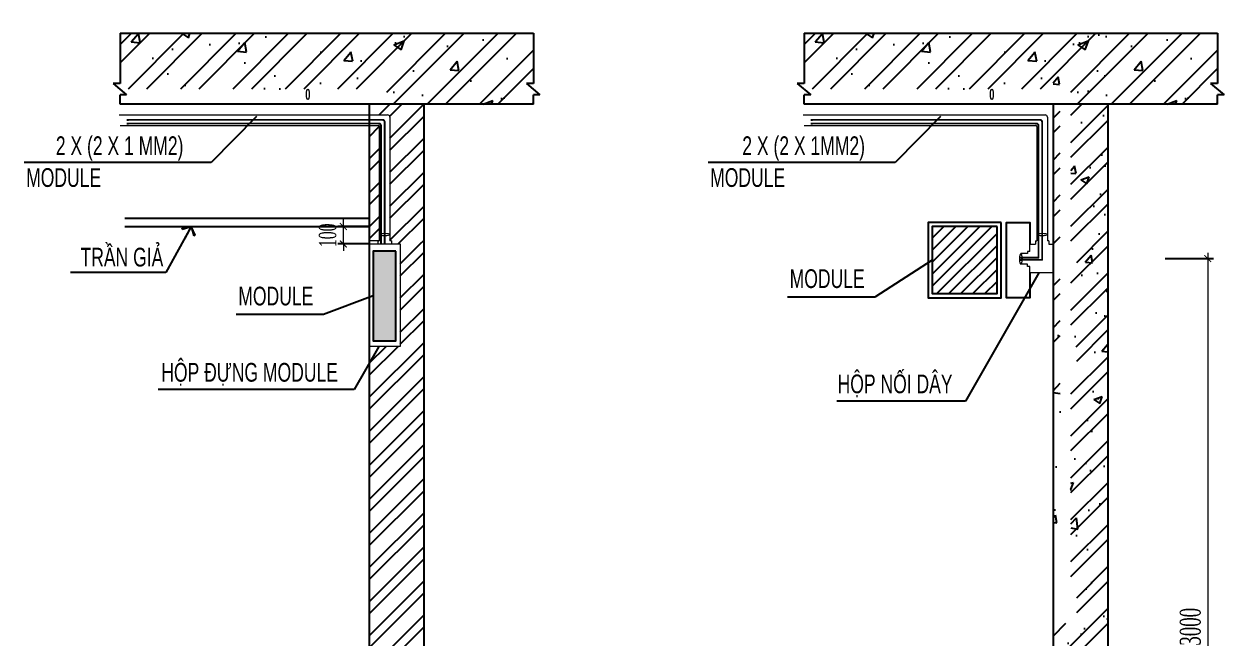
# Model space of a CAD drawing. Extents: x 98805 to 162655, y 54166 to 102415.
# Drawn here: x 128701 to 151130, y 66045 to 77534 of the extents above; entities that cross this region are included whole.
import ezdxf
from ezdxf.enums import TextEntityAlignment as Align

# ---------------------------------------------------------------- set-up
doc = ezdxf.new("R2010")
doc.units = 0
doc.header["$LTSCALE"] = 100
doc.header["$MEASUREMENT"] = 0
doc.layers.get('Defpoints').update_dxf_attribs({"color": 8})
for name, color, linetype in [('4', 4, 'Continuous'), ('8', 8, 'Continuous'), ('F-BELL', 8, 'Continuous'), ('FIRE-C', 200, 'Continuous'), ('FIRE-TBI', 150, 'Continuous'), ('HACHT', 8, 'Continuous'), ('NHIET', 7, 'Continuous')]:
    doc.layers.add(name, color=color, linetype=linetype)
for name, color, linetype, lineweight in [('DIM', 7, 'Continuous', 13), ('Ra DP', 142, 'Continuous', 18), ('TexPCCC', 142, 'Continuous', 18), ('text PCCC', 142, 'Continuous', 18)]:
    doc.layers.add(name, color=color, linetype=linetype, lineweight=lineweight)
doc.styles.add('ARIALH', font='Vharial.ttf')
doc.styles.add('Note', font='vntimeh.shx')
doc.styles.add('VNTIMEH', font='vnshxh.shx', dxfattribs={"width": 0.75})
doc.styles.add('VNTIMEH-SHX', font='vntimeh.shx', dxfattribs={"width": 0.6})
doc.dimstyles.new('1-130A1', dxfattribs={"dimscale": 130, "dimtxt": 2.7, "dimasz": 1.5, "dimexe": 1.5, "dimexo": 0, "dimgap": 1, "dimtad": 1, "dimdec": 0, "dimdsep": 46, "dimtxsty": 'VNTIMEH-SHX', "dimblk1": 'ARCHTICK', "dimblk2": 'ARCHTICK', "dimsah": 1, "dimcen": 0, "dimdle": 1.5, "dimclrd": 9, "dimclre": 9, "dimclrt": 2, "dimadec": 0, "dimazin": 0, "dimtfac": 1, "dimtdec": 0, "dimtix": 1, "dimtmove": 2, "dimatfit": 3, "dimldrblk": 'DOTSMALL', "dimfxl": 0, "dimtolj": 1, "dimlwd": -1, "dimarcsym": 0})
doc.dimstyles.new('4', dxfattribs={"dimtxt": 2, "dimasz": 0.3, "dimexe": 0.3, "dimexo": 0, "dimgap": 0.5, "dimtad": 1, "dimdec": 0, "dimtxsty": 'ARIALH', "dimblk": 'ARCHTICK', "dimcen": 0.3, "dimdle": 0.3, "dimclrt": 7, "dimaunit": 1, "dimadec": 0, "dimazin": 0, "dimtfac": 1, "dimtdec": 0, "dimtix": 1, "dimtofl": 0, "dimtmove": 2, "dimatfit": 3, "dimldrblk": 'ARCHTICK', "dimfxl": 0, "dimarcsym": 0})
doc.dimstyles.new('UAC-Leader', dxfattribs={"dimscale": 0, "dimtxt": 2.2, "dimasz": 2.5, "dimexe": 1.25, "dimexo": 0.625, "dimtad": 1, "dimdec": 0, "dimtxsty": 'Note', "dimblk": 'ZZ_Open90', "dimcen": 2.5, "dimclrd": 1, "dimclrt": 256, "dimadec": 0, "dimazin": 0, "dimtfac": 1, "dimtdec": 0, "dimtofl": 0, "dimtmove": 2, "dimatfit": 3, "dimldrblk": 'ZZ_Open90', "dimfxl": 0, "dimarcsym": 0})
pattern_1 = [(180, (162218.0219, 91173.2757), (-5e-16, -1.758461555), []), (180, (162218.0219, 91172.3965), (-5e-16, -1.758461555), [0.87923078, -0.43961539])]
pattern_2 = [(180, (162218.0219, 91103.753), (-5e-16, -1.758461555), []), (180, (162218.0219, 91102.8738), (-5e-16, -1.758461555), [0.87923078, -0.43961539])]
pattern_3 = [(45, (-9641.18, 0), (-318.198, 318.198), []), (45, (-9641.18, 225), (-318.198, 318.198), [])]
pattern_4 = [(180, (178909.6977, 88598.455), (-5e-16, -1.758461555), []), (180, (178909.6977, 88597.5758), (-5e-16, -1.758461555), [0.87923078, -0.43961539])]
pattern_5 = [(180, (178909.6977, 88556.7672), (-5e-16, -1.758461555), []), (180, (178909.6977, 88555.888), (-5e-16, -1.758461555), [0.87923078, -0.43961539])]
pattern_6 = [(180, (175002.8303, 91173.2757), (-5e-16, -1.758461555), []), (180, (175002.8303, 91172.3965), (-5e-16, -1.758461555), [0.87923078, -0.43961539])]
pattern_7 = [(180, (175002.8303, 91103.753), (-5e-16, -1.758461555), []), (180, (175002.8303, 91102.8738), (-5e-16, -1.758461555), [0.87923078, -0.43961539])]

# ---------------------------------------------------------------- blocks, each defined once
blk = doc.blocks.new('_ARCHTICK')
at = {"color": 0, "linetype": 'ByBlock', "const_width": 0.15}
blk.add_lwpolyline([(-0.5, -0.5), (0.5, 0.5)], dxfattribs=at)
blk = doc.blocks.new('ZZ_Open90')
at = {"color": 0, "linetype": 'ByBlock', "lineweight": -2}
for p, q in [((0, 0), (-1, 0)), ((-0.429, 0.571), (-0.5, 0.5)), ((-0.5, 0.5), (0, 0)), ((0, 0), (-0.5, -0.5)), ((-0.429, 0.571), (0, 0)), ((-0.429, -0.571), (0, 0)), ((-0.429, -0.571), (-0.5, -0.5))]:
    blk.add_line(p, q, dxfattribs=at)
blk = doc.blocks.new('*D23')
at = {"layer": 'Defpoints', "color": 0}
for p in [(134670, 73750), (135153, 73750), (135153, 73425)]:
    blk.add_point(p, dxfattribs=at)
at = {"layer": 'DIM', "color": 9}
for p, q in [((134670, 73750), (134670, 73880)), ((134670, 73425), (134670, 73750)), ((134670, 73425), (134670, 73295))]:
    blk.add_line(p, q, dxfattribs=at)
at = {"layer": 'DIM', "color": 9, "lineweight": -2}
for p, q in [((135153, 73750), (134566, 73750)), ((135153, 73425), (134566, 73425))]:
    blk.add_line(p, q, dxfattribs=at)
at = {"layer": 'DIM', "color": 9, "xscale": 130, "yscale": 130, "zscale": 130}
for p, rotation in [((134670, 73750), 270), ((134670, 73425), 90)]:
    blk.add_blockref('_ARCHTICK', p, dxfattribs=dict(at, rotation=rotation))
at = {"layer": 'DIM', "color": 142, "insert": (134377, 73587), "char_height": 325, "attachment_point": 5, "rotation": 90, "style": 'VNTIMEH-SHX'}
blk.add_mtext('\\A1;100', dxfattribs=at)
blk = doc.blocks.new('_DotSmall')
at = {"color": 0, "linetype": 'ByBlock', "const_width": 0.5}
blk.add_lwpolyline([(-0.0625, 0, 1), (0.0625, 0, 1)], format="xyb", close=True, dxfattribs=at)
blk = doc.blocks.new('*D24')
at = {"layer": 'Defpoints', "color": 0}
for p in [(150033, 73153), (150033, 59392), (150827, 59392)]:
    blk.add_point(p, dxfattribs=at)
at = {"layer": 'DIM', "color": 9, "lineweight": -2}
for p, q in [((150033, 73153), (150931, 73153)), ((150033, 59392), (150931, 59392))]:
    blk.add_line(p, q, dxfattribs=at)
at = {"layer": 'DIM', "color": 9}
blk.add_line((150827, 73257), (150827, 59288), dxfattribs=at)
at = {"layer": 'DIM', "color": 9, "xscale": 130, "yscale": 130, "zscale": 130}
for p, rotation in [((150827, 73153), 90), ((150827, 59392), 270)]:
    blk.add_blockref('_ARCHTICK', p, dxfattribs=dict(at, rotation=rotation))
at = {"layer": 'DIM', "color": 142, "insert": (150502, 66273), "char_height": 325, "attachment_point": 5, "rotation": 90, "style": 'VNTIMEH-SHX'}
blk.add_mtext('\\A1;{\\H1.2x;3000}', dxfattribs=at)

msp = doc.modelspace()

# ---------------------------------------------------------------- hatches: boundary and pattern name
at = {"layer": '8'}
h = msp.add_hatch(dxfattribs=at)
h.set_pattern_fill('SOLID', color=5, scale=50, style=0)
h.set_pattern_definition([(45, (-367729.1, -451773.03), (-112.2532, 112.2532), [])])
h.paths.add_polyline_path([(146888.9, 73749.4), (145676.9, 73749.4), (145676.9, 72497), (146888.9, 72497)])
at = {"layer": 'DIM'}
h = msp.add_hatch(dxfattribs=at)
h.set_pattern_fill('ANSI31', color=256, style=0)
h.set_pattern_definition([(45, (-9641.17693, 0), (-0.08838834765, 0.08838834765), [])])
h.paths.add_polyline_path([(135650.8, 73291.2), (135229.8, 73291.2), (135229.8, 71615.6), (135650.8, 71615.6)])
at = {"layer": 'F-BELL'}
h = msp.add_hatch(color=5, dxfattribs=at)
edge = h.paths.add_edge_path()
edge.add_ellipse((147334.7, 73161.8), major_axis=(0, -99.6), ratio=0.2814723, start_angle=90, end_angle=95.27457)
edge.add_line((147362.6, 73171), (147342.9, 73171))
edge.add_ellipse((147342.9, 73166.4), major_axis=(0, 4.58), ratio=0.7037561, start_angle=180, end_angle=360, ccw=False)
edge.add_line((147342.9, 73161.8), (147362.7, 73161.8))
h = msp.add_hatch(color=5, dxfattribs=at)
edge = h.paths.add_edge_path()
edge.add_ellipse((147334.7, 73120.1), major_axis=(0, -99.6), ratio=0.2814723, start_angle=90, end_angle=95.27457)
edge.add_line((147362.6, 73129.3), (147342.9, 73129.3))
edge.add_ellipse((147342.9, 73124.7), major_axis=(0, 4.58), ratio=0.7037561, start_angle=180, end_angle=360, ccw=False)
edge.add_line((147342.9, 73120.1), (147362.7, 73120.1))
at = {"layer": 'HACHT'}
h = msp.add_hatch(dxfattribs=at)
h.set_pattern_fill('AR-CONC', color=256, scale=8.720723, style=0)
h.set_pattern_definition([(50, (472392.9, 54587.1), (1588.782, -139.0004), [166.13, -1827.4276]), (355, (472392.9, 54587.1), (-307.343, 1666.152), [132.904, -1461.942]), (100.451, (472525.3, 54575.6), (1281.445, 1527.144), [141.1885, -1553.074]), (46.1842, (472393, 55030.2), (2364.005, -366.64), [249.195, -2741.141]), (96.6356, (472590, 54999.6), (2070.337, 2157.73), [211.783, -2329.61]), (351.184, (472393, 55030.2), (2070.34, 2157.726), [199.356, -2192.913]), (21, (472614.4, 54919.4), (1322.1914, -891.8293), [166.13, -1827.4276]), (326, (472614.4, 54919.4), (538.958, 1606.252), [132.904, -1461.942]), (71.4514, (472724.6, 54845.1), (1861.146, 714.4266), [141.1885, -1553.074]), (37.5, (472392.9, 54587.15), (26.9349, 737.3811), [0, -1444.2216, 0, -1484.0927, 0, -1467.4797]), (7.5, (472392.9, 54587.15), (582.7158, 873.647), [0, -846.1544, 0, -1410.9956, 0, -559.3036]), (327.5, (471898.95, 54587.15), (1182.4481, -49.9588), [0, -553.766, 0, -1727.7497, 0, -2292.591]), (317.5, (471677.4, 54587.1), (1291.7936, 221.7374), [0, -719.8957, 0, -1147.403, 0, -1628.072])])
h.paths.add_polyline_path([(148956.5, 77534.2), (148268.5, 77534.2), (148268.5, 73480.4), (148295.6, 73480.4), (148295.6, 73421.4), (148376.6, 73421.4), (148376.6, 72885.3), (148295.6, 72885.3), (148295.6, 72826.2), (148268.5, 72826.2), (148268.5, 71563.6), (148295.6, 71563.6), (148295.6, 71504.6), (148376.6, 71504.6), (148376.6, 70968.4), (148295.6, 70968.4), (148295.6, 70909.4), (148268.5, 70909.4), (148268.5, 66933.2), (148295.6, 66933.2), (148295.6, 66874.1), (148376.6, 66874.1), (148376.6, 66338), (148043.6, 66338), (147937.8, 66338), (147937.8, 59392.3), (148956.5, 59392.3)])
h.paths.add_polyline_path([(148070.6, 77534.2), (147937.8, 77534.2), (147937.8, 76849.4), (147937.8, 73421.4), (148043.6, 73421.4), (148043.6, 73480.4), (148070.6, 73480.4)], flags=17)
h.paths.add_polyline_path([(148070.6, 70909.4), (148043.6, 70909.4), (148043.6, 70968.4), (147937.8, 70968.4), (147937.8, 66874.1), (148043.6, 66874.1), (148043.6, 66933.2), (148070.6, 66933.2)], flags=16)
h.paths.add_polyline_path([(148070.6, 72826.2), (148043.6, 72826.2), (148043.6, 72885.3), (147937.8, 72885.3), (147937.8, 71504.6), (148043.6, 71504.6), (148043.6, 71563.6), (148070.6, 71563.6)], flags=16)
h = msp.add_hatch(dxfattribs=at)
h.set_pattern_fill('STEEL', color=256, scale=218.018087, style=0)
h.set_pattern_definition([(45, (459608.1, 52520.9), (-489.4646, 489.4646), []), (45, (459608.1, 52867), (-489.4646, 489.4646), [])])
h.paths.add_polyline_path([(138225.3, 77360.7), (130499.7, 77360.7), (130499.7, 76421.1), (130369, 76421.1), (130481.6, 76326.2), (135440.1, 76326.2, -0.4142136), (135483.7, 76282.6), (135483.7, 76035.4), (136171.7, 76035.4), (138225.7, 76035.4), (138225.7, 76209.6), (138345.5, 76209.6), (138094.6, 76421.1), (138225.3, 76421.1)])
h = msp.add_hatch(dxfattribs=at)
h.set_pattern_fill('AR-CONC', color=256, scale=10.900904, style=0)
h.set_pattern_definition([(50, (459608.1, 52520.9), (1985.978, -173.7504), [207.662, -2284.285]), (355, (459608, 52520.9), (-384.179, 2082.69), [166.13, -1827.428]), (100.451, (459773.6, 52506.4), (1601.806, 1908.93), [176.486, -1941.342]), (46.1842, (459608, 53074.6), (2955.007, -458.3), [311.493, -3426.427]), (96.6356, (459854.4, 53036.5), (2587.92, 2697.162), [264.728, -2912.013]), (351.184, (459608, 53074.6), (2587.925, 2697.158), [249.195, -2741.141]), (21, (459885, 52936.2), (1652.739, -1114.787), [207.662, -2284.285]), (326, (459885, 52936.2), (673.698, 2007.815), [166.13, -1827.428]), (71.4514, (460022.7, 52843.3), (2326.433, 893.033), [176.486, -1941.342]), (37.5, (459608.1, 52520.9), (33.6686, 921.7264), [0, -1805.277, 0, -1855.116, 0, -1834.3497]), (7.5, (459608.1, 52520.9), (728.3947, 1092.059), [0, -1057.693, 0, -1763.7445, 0, -699.1295]), (327.5, (458990.65, 52520.9), (1478.0601, -62.4485), [0, -692.2074, 0, -2159.687, 0, -2865.7387]), (317.5, (458713.8, 52520.9), (1614.742, 277.172), [0, -899.8697, 0, -1434.254, 0, -2035.09])])
h.paths.add_polyline_path([(138225.3, 77360.7), (130499.7, 77360.7), (130499.7, 76421.1), (130369, 76421.1), (130481.6, 76326.2), (135440.1, 76326.2, -0.4142136), (135483.7, 76282.6), (135483.7, 76035.4), (136171.7, 76035.4), (138225.7, 76035.4), (138225.7, 76209.6), (138345.5, 76209.6), (138094.6, 76421.1), (138225.3, 76421.1)])
h = msp.add_hatch(dxfattribs=at)
h.set_pattern_fill('STEEL', color=256, scale=218.018087, style=0)
h.set_pattern_definition([(45, (472392.9, 52520.9), (-489.4646, 489.4646), []), (45, (472392.9, 52867), (-489.4646, 489.4646), [])])
h.paths.add_polyline_path([(151010.1, 77360.7), (143284.5, 77360.7), (143284.5, 76421.1), (143153.8, 76421.1), (143266.4, 76326.2), (148224.9, 76326.2, -0.4142136), (148268.5, 76282.6), (148268.5, 76035.4), (148956.5, 76035.4), (151010.5, 76035.4), (151010.5, 76209.6), (151130.3, 76209.6), (150879.4, 76421.1), (151010.1, 76421.1)])
h = msp.add_hatch(dxfattribs=at)
h.set_pattern_fill('AR-CONC', color=256, scale=10.900904, style=0)
h.set_pattern_definition([(50, (472392.9, 52520.9), (1985.978, -173.7504), [207.662, -2284.285]), (355, (472393, 52520.9), (-384.179, 2082.69), [166.13, -1827.428]), (100.451, (472558.4, 52506.4), (1601.806, 1908.93), [176.486, -1941.342]), (46.1842, (472393, 53074.6), (2955.007, -458.3), [311.493, -3426.427]), (96.6356, (472639.2, 53036.5), (2587.92, 2697.162), [264.728, -2912.013]), (351.184, (472393, 53074.6), (2587.925, 2697.158), [249.195, -2741.141]), (21, (472669.8, 52936.2), (1652.739, -1114.787), [207.662, -2284.285]), (326, (472669.8, 52936.2), (673.698, 2007.815), [166.13, -1827.428]), (71.4514, (472807.5, 52843.3), (2326.433, 893.033), [176.486, -1941.342]), (37.5, (472392.9, 52520.9), (33.6686, 921.7264), [0, -1805.277, 0, -1855.116, 0, -1834.3497]), (7.5, (472392.9, 52520.9), (728.3947, 1092.059), [0, -1057.693, 0, -1763.7445, 0, -699.1295]), (327.5, (471775.46, 52520.9), (1478.0601, -62.4485), [0, -692.2074, 0, -2159.687, 0, -2865.7387]), (317.5, (471498.6, 52520.9), (1614.742, 277.172), [0, -899.8697, 0, -1434.254, 0, -2035.09])])
h.paths.add_polyline_path([(151010.1, 77360.7), (143284.5, 77360.7), (143284.5, 76421.1), (143153.8, 76421.1), (143266.4, 76326.2), (148224.9, 76326.2, -0.4142136), (148268.5, 76282.6), (148268.5, 76035.4), (148956.5, 76035.4), (151010.5, 76035.4), (151010.5, 76209.6), (151130.3, 76209.6), (150879.4, 76421.1), (151010.1, 76421.1)])
h = msp.add_hatch(dxfattribs=at)
h.set_pattern_fill('STEEL', color=256, scale=3600, style=0)
h.set_pattern_definition(pattern_3)
h.paths.add_polyline_path([(136171.7, 76035.4), (135153, 76035.4), (135153, 75837.6), (135496.8, 75837.6, -0.4142136), (135540.5, 75794), (135540.5, 73480.4), (135567.5, 73480.4), (135567.5, 73424.8), (136171.7, 73424.8)])
h = msp.add_hatch(dxfattribs=at)
h.set_pattern_fill('STEEL', color=256, scale=174.414469, style=0)
h.set_pattern_definition([(45, (472392.9, 54587.15), (-391.57165, 391.57165), []), (45, (472392.9, 54864.03), (-391.57165, 391.57165), [])])
h.paths.add_polyline_path([(148070.6, 72826.2), (148043.6, 72826.2), (148043.6, 72885.3), (147937.8, 72885.3), (147937.8, 71504.6), (148043.6, 71504.6), (148043.6, 71563.6), (148070.6, 71563.6)], flags=16)
h.paths.add_polyline_path([(148956.5, 76035.4), (148268.5, 76035.4), (148268.5, 73480.4), (148295.6, 73480.4), (148295.6, 73421.4), (148376.6, 73421.4), (148376.6, 72885.3), (148295.6, 72885.3), (148295.6, 72826.2), (148268.5, 72826.2), (148268.5, 71563.6), (148295.6, 71563.6), (148295.6, 71504.6), (148376.6, 71504.6), (148376.6, 70968.4), (148295.6, 70968.4), (148295.6, 70909.4), (148268.5, 70909.4), (148268.5, 66933.2), (148295.6, 66933.2), (148295.6, 66874.1), (148376.6, 66874.1), (148376.6, 66338), (147937.8, 66338), (147937.8, 59392.3), (148956.5, 59392.3)])
h.paths.add_polyline_path([(148070.6, 76035.4), (147937.8, 76035.4), (147937.8, 73421.4), (148043.6, 73421.4), (148043.6, 73480.4), (148070.6, 73480.4)])
h = msp.add_hatch(dxfattribs=at)
h.set_pattern_fill('STEEL', color=256, scale=3600, style=0)
h.set_pattern_definition(pattern_3)
h.paths.add_polyline_path([(135342.5, 75639.7), (135153, 75639.7), (135153, 73480.4), (135342.5, 73480.4)])
h = msp.add_hatch(dxfattribs=at)
h.set_pattern_fill('STEEL', color=256, scale=3600, style=0)
h.set_pattern_definition(pattern_3)
h.paths.add_polyline_path([(135153, 66760.6), (136171.7, 66760.6), (136171.7, 73424.8), (135735, 73424.8), (135735, 71512.4), (135153, 71512.4)])
h = msp.add_hatch(dxfattribs=at)
h.set_pattern_fill('STEEL', color=256, scale=3600, style=0)
h.set_pattern_definition(pattern_3)
h.paths.add_polyline_path([(136171.7, 66760.6), (135153, 66760.6), (135153, 59392.3), (136171.7, 59392.3)])
at = {"layer": 'TexPCCC'}
h = msp.add_hatch(dxfattribs=at)
h.set_pattern_fill('BRASS', color=5, scale=7.033846, style=0)
h.set_pattern_definition(pattern_1)
edge = h.paths.add_edge_path()
edge.add_ellipse((130624.2, 75741.2), major_axis=(0, 2.89), ratio=0.5764567, start_angle=270, end_angle=360, ccw=False)
edge.add_line((130625.9, 75741.2), (130652.7, 75741.2))
edge.add_spline(control_points=[(130652.7, 75741.2), (130652.7, 75741.3), (130652.7, 75741.3), (130652.7, 75741.7), (130652.7, 75742), (130652.5, 75742.5), (130652.4, 75742.8), (130652.2, 75743.2), (130652.1, 75743.4), (130651.9, 75743.7), (130651.8, 75743.8), (130651.6, 75743.9), (130651.5, 75744), (130651.4, 75744.1), (130651.3, 75744.1), (130651.2, 75744.1), (130651.2, 75744.1), (130651.2, 75744.1)], knot_values=[4.7120748, 4.7120748, 4.7120748, 4.7120748, 4.7620758, 4.7620758, 5.0256335, 5.0256335, 5.2891912, 5.2891912, 5.5527489, 5.5527489, 5.7553435, 5.7553435, 5.9579381, 5.9579381, 6.1605326, 6.1605326, 6.2831853, 6.2831853, 6.2831853, 6.2831853], degree=3, periodic=0)
edge.add_line((130651.2, 75744.1), (130624.2, 75744.1))
h = msp.add_hatch(dxfattribs=at)
h.set_pattern_fill('BRASS', color=5, scale=7.033846, style=0)
h.set_pattern_definition(pattern_1)
edge = h.paths.add_edge_path()
edge.add_ellipse((130624.2, 75741.2), major_axis=(0, 2.89), ratio=0.5764567, start_angle=181.28211, end_angle=270, ccw=False)
edge.add_line((130624.2, 75738.3), (130651.2, 75738.3))
edge.add_spline(control_points=[(130651.2, 75738.3), (130651.2, 75738.3), (130651.2, 75738.3), (130651.3, 75738.3), (130651.3, 75738.3), (130651.4, 75738.4), (130651.5, 75738.4), (130651.7, 75738.5), (130651.7, 75738.6), (130651.9, 75738.7), (130652, 75738.8), (130652.2, 75739.1), (130652.3, 75739.2), (130652.4, 75739.6), (130652.5, 75739.7), (130652.6, 75740.1), (130652.6, 75740.3), (130652.7, 75740.7), (130652.7, 75741), (130652.7, 75741.2)], knot_values=[3.1391906, 3.1391906, 3.1391906, 3.1391906, 3.192173, 3.192173, 3.3787938, 3.3787938, 3.5654145, 3.5654145, 3.7520352, 3.7520352, 3.938656, 3.938656, 4.1252767, 4.1252767, 4.3118974, 4.3118974, 4.4985182, 4.4985182, 4.7120748, 4.7120748, 4.7120748, 4.7120748], degree=3, periodic=0)
edge.add_line((130652.7, 75741.2), (130625.9, 75741.2))
h = msp.add_hatch(dxfattribs=at)
h.set_pattern_fill('BRASS', color=5, scale=7.033846, style=0)
h.set_pattern_definition(pattern_2)
edge = h.paths.add_edge_path()
edge.add_ellipse((130624.2, 75671.7), major_axis=(0, 2.89), ratio=0.5764567, start_angle=270, end_angle=360, ccw=False)
edge.add_line((130625.9, 75671.7), (130652.7, 75671.7))
edge.add_spline(control_points=[(130652.7, 75671.7), (130652.7, 75671.7), (130652.7, 75671.8), (130652.7, 75672.2), (130652.7, 75672.4), (130652.5, 75673), (130652.4, 75673.3), (130652.2, 75673.7), (130652.1, 75673.9), (130651.9, 75674.2), (130651.8, 75674.3), (130651.6, 75674.4), (130651.5, 75674.5), (130651.4, 75674.5), (130651.3, 75674.6), (130651.2, 75674.6), (130651.2, 75674.6), (130651.2, 75674.6)], knot_values=[4.7120748, 4.7120748, 4.7120748, 4.7120748, 4.7620758, 4.7620758, 5.0256335, 5.0256335, 5.2891912, 5.2891912, 5.5527489, 5.5527489, 5.7553435, 5.7553435, 5.9579381, 5.9579381, 6.1605326, 6.1605326, 6.2831853, 6.2831853, 6.2831853, 6.2831853], degree=3, periodic=0)
edge.add_line((130651.2, 75674.6), (130624.2, 75674.6))
h = msp.add_hatch(dxfattribs=at)
h.set_pattern_fill('BRASS', color=5, scale=7.033846, style=0)
h.set_pattern_definition(pattern_2)
edge = h.paths.add_edge_path()
edge.add_ellipse((130624.2, 75671.7), major_axis=(0, 2.89), ratio=0.5764567, start_angle=181.28211, end_angle=270, ccw=False)
edge.add_line((130624.2, 75668.8), (130651.2, 75668.8))
edge.add_spline(control_points=[(130651.2, 75668.8), (130651.2, 75668.8), (130651.2, 75668.8), (130651.3, 75668.8), (130651.3, 75668.8), (130651.4, 75668.9), (130651.5, 75668.9), (130651.7, 75669), (130651.7, 75669.1), (130651.9, 75669.2), (130652, 75669.3), (130652.2, 75669.6), (130652.3, 75669.7), (130652.4, 75670), (130652.5, 75670.2), (130652.6, 75670.6), (130652.6, 75670.8), (130652.7, 75671.2), (130652.7, 75671.4), (130652.7, 75671.7)], knot_values=[3.1391906, 3.1391906, 3.1391906, 3.1391906, 3.192173, 3.192173, 3.3787938, 3.3787938, 3.5654145, 3.5654145, 3.7520352, 3.7520352, 3.938656, 3.938656, 4.1252767, 4.1252767, 4.3118974, 4.3118974, 4.4985182, 4.4985182, 4.7120748, 4.7120748, 4.7120748, 4.7120748], degree=3, periodic=0)
edge.add_line((130652.7, 75671.7), (130625.9, 75671.7))
h = msp.add_hatch(dxfattribs=at)
h.set_pattern_fill('BRASS', color=5, scale=7.033846, style=0)
h.set_pattern_definition(pattern_6)
edge = h.paths.add_edge_path()
edge.add_ellipse((143409, 75741.2), major_axis=(0, 2.89), ratio=0.5764567, start_angle=270, end_angle=360, ccw=False)
edge.add_line((143410.7, 75741.2), (143437.5, 75741.2))
edge.add_spline(control_points=[(143437.5, 75741.2), (143437.5, 75741.3), (143437.5, 75741.3), (143437.5, 75741.7), (143437.5, 75742), (143437.3, 75742.5), (143437.3, 75742.8), (143437, 75743.2), (143436.9, 75743.4), (143436.7, 75743.7), (143436.6, 75743.8), (143436.4, 75743.9), (143436.4, 75744), (143436.2, 75744.1), (143436.1, 75744.1), (143436.1, 75744.1), (143436, 75744.1), (143436, 75744.1)], knot_values=[4.7120748, 4.7120748, 4.7120748, 4.7120748, 4.7620758, 4.7620758, 5.0256335, 5.0256335, 5.2891912, 5.2891912, 5.5527489, 5.5527489, 5.7553435, 5.7553435, 5.9579381, 5.9579381, 6.1605326, 6.1605326, 6.2831853, 6.2831853, 6.2831853, 6.2831853], degree=3, periodic=0)
edge.add_line((143436, 75744.1), (143409, 75744.1))
h = msp.add_hatch(dxfattribs=at)
h.set_pattern_fill('BRASS', color=5, scale=7.033846, style=0)
h.set_pattern_definition(pattern_6)
edge = h.paths.add_edge_path()
edge.add_ellipse((143409, 75741.2), major_axis=(0, 2.89), ratio=0.5764567, start_angle=181.28211, end_angle=270, ccw=False)
edge.add_line((143409, 75738.3), (143436, 75738.3))
edge.add_spline(control_points=[(143436, 75738.3), (143436, 75738.3), (143436, 75738.3), (143436.1, 75738.3), (143436.1, 75738.3), (143436.3, 75738.4), (143436.3, 75738.4), (143436.5, 75738.5), (143436.6, 75738.6), (143436.7, 75738.7), (143436.8, 75738.8), (143437, 75739.1), (143437.1, 75739.2), (143437.2, 75739.6), (143437.3, 75739.7), (143437.4, 75740.1), (143437.4, 75740.3), (143437.5, 75740.7), (143437.5, 75741), (143437.5, 75741.2)], knot_values=[3.1391906, 3.1391906, 3.1391906, 3.1391906, 3.192173, 3.192173, 3.3787938, 3.3787938, 3.5654145, 3.5654145, 3.7520352, 3.7520352, 3.938656, 3.938656, 4.1252767, 4.1252767, 4.3118974, 4.3118974, 4.4985182, 4.4985182, 4.7120748, 4.7120748, 4.7120748, 4.7120748], degree=3, periodic=0)
edge.add_line((143437.5, 75741.2), (143410.7, 75741.2))
h = msp.add_hatch(dxfattribs=at)
h.set_pattern_fill('BRASS', color=5, scale=7.033846, style=0)
h.set_pattern_definition(pattern_7)
edge = h.paths.add_edge_path()
edge.add_ellipse((143409, 75671.7), major_axis=(0, 2.89), ratio=0.5764567, start_angle=270, end_angle=360, ccw=False)
edge.add_line((143410.7, 75671.7), (143437.5, 75671.7))
edge.add_spline(control_points=[(143437.5, 75671.7), (143437.5, 75671.7), (143437.5, 75671.8), (143437.5, 75672.2), (143437.5, 75672.4), (143437.3, 75673), (143437.3, 75673.3), (143437, 75673.7), (143436.9, 75673.9), (143436.7, 75674.2), (143436.6, 75674.3), (143436.4, 75674.4), (143436.4, 75674.5), (143436.2, 75674.5), (143436.1, 75674.6), (143436.1, 75674.6), (143436, 75674.6), (143436, 75674.6)], knot_values=[4.7120748, 4.7120748, 4.7120748, 4.7120748, 4.7620758, 4.7620758, 5.0256335, 5.0256335, 5.2891912, 5.2891912, 5.5527489, 5.5527489, 5.7553435, 5.7553435, 5.9579381, 5.9579381, 6.1605326, 6.1605326, 6.2831853, 6.2831853, 6.2831853, 6.2831853], degree=3, periodic=0)
edge.add_line((143436, 75674.6), (143409, 75674.6))
h = msp.add_hatch(dxfattribs=at)
h.set_pattern_fill('BRASS', color=5, scale=7.033846, style=0)
h.set_pattern_definition(pattern_7)
edge = h.paths.add_edge_path()
edge.add_ellipse((143409, 75671.7), major_axis=(0, 2.89), ratio=0.5764567, start_angle=181.28211, end_angle=270, ccw=False)
edge.add_line((143409, 75668.8), (143436, 75668.8))
edge.add_spline(control_points=[(143436, 75668.8), (143436, 75668.8), (143436, 75668.8), (143436.1, 75668.8), (143436.1, 75668.8), (143436.3, 75668.9), (143436.3, 75668.9), (143436.5, 75669), (143436.6, 75669.1), (143436.7, 75669.2), (143436.8, 75669.3), (143437, 75669.6), (143437.1, 75669.7), (143437.2, 75670), (143437.3, 75670.2), (143437.4, 75670.6), (143437.4, 75670.8), (143437.5, 75671.2), (143437.5, 75671.4), (143437.5, 75671.7)], knot_values=[3.1391906, 3.1391906, 3.1391906, 3.1391906, 3.192173, 3.192173, 3.3787938, 3.3787938, 3.5654145, 3.5654145, 3.7520352, 3.7520352, 3.938656, 3.938656, 4.1252767, 4.1252767, 4.3118974, 4.3118974, 4.4985182, 4.4985182, 4.7120748, 4.7120748, 4.7120748, 4.7120748], degree=3, periodic=0)
edge.add_line((143437.5, 75671.7), (143410.7, 75671.7))
h = msp.add_hatch(dxfattribs=at)
h.set_pattern_fill('BRASS', color=5, scale=7.033846, style=0)
h.set_pattern_definition(pattern_4)
edge = h.paths.add_edge_path()
edge.add_ellipse((147315.9, 73166.4), major_axis=(0, 2.89), ratio=0.5764567, start_angle=270, end_angle=360, ccw=False)
edge.add_line((147317.5, 73166.4), (147344.4, 73166.4))
edge.add_spline(control_points=[(147344.4, 73166.4), (147344.4, 73166.4), (147344.4, 73166.5), (147344.4, 73166.9), (147344.3, 73167.1), (147344.2, 73167.7), (147344.1, 73168), (147343.9, 73168.4), (147343.8, 73168.6), (147343.6, 73168.9), (147343.5, 73169), (147343.3, 73169.1), (147343.2, 73169.2), (147343.1, 73169.2), (147343, 73169.3), (147342.9, 73169.3), (147342.9, 73169.3), (147342.9, 73169.3)], knot_values=[4.7120748, 4.7120748, 4.7120748, 4.7120748, 4.7620758, 4.7620758, 5.0256335, 5.0256335, 5.2891912, 5.2891912, 5.5527489, 5.5527489, 5.7553435, 5.7553435, 5.9579381, 5.9579381, 6.1605326, 6.1605326, 6.2831853, 6.2831853, 6.2831853, 6.2831853], degree=3, periodic=0)
edge.add_line((147342.9, 73169.3), (147315.9, 73169.3))
h = msp.add_hatch(dxfattribs=at)
h.set_pattern_fill('BRASS', color=5, scale=7.033846, style=0)
h.set_pattern_definition(pattern_4)
edge = h.paths.add_edge_path()
edge.add_ellipse((147315.9, 73166.4), major_axis=(0, 2.89), ratio=0.5764567, start_angle=181.28211, end_angle=270, ccw=False)
edge.add_line((147315.9, 73163.5), (147342.9, 73163.5))
edge.add_spline(control_points=[(147342.9, 73163.5), (147342.9, 73163.5), (147342.9, 73163.5), (147342.9, 73163.5), (147343, 73163.5), (147343.1, 73163.6), (147343.2, 73163.6), (147343.3, 73163.7), (147343.4, 73163.8), (147343.6, 73163.9), (147343.7, 73164), (147343.8, 73164.3), (147343.9, 73164.4), (147344.1, 73164.7), (147344.1, 73164.9), (147344.3, 73165.3), (147344.3, 73165.5), (147344.4, 73165.9), (147344.4, 73166.1), (147344.4, 73166.4)], knot_values=[3.1391906, 3.1391906, 3.1391906, 3.1391906, 3.192173, 3.192173, 3.3787938, 3.3787938, 3.5654145, 3.5654145, 3.7520352, 3.7520352, 3.938656, 3.938656, 4.1252767, 4.1252767, 4.3118974, 4.3118974, 4.4985182, 4.4985182, 4.7120748, 4.7120748, 4.7120748, 4.7120748], degree=3, periodic=0)
edge.add_line((147344.4, 73166.4), (147317.5, 73166.4))
h = msp.add_hatch(dxfattribs=at)
h.set_pattern_fill('BRASS', color=5, scale=7.033846, style=0)
h.set_pattern_definition(pattern_5)
edge = h.paths.add_edge_path()
edge.add_ellipse((147315.9, 73124.7), major_axis=(0, 2.89), ratio=0.5764567, start_angle=270, end_angle=360, ccw=False)
edge.add_line((147317.5, 73124.7), (147344.4, 73124.7))
edge.add_spline(control_points=[(147344.4, 73124.7), (147344.4, 73124.8), (147344.4, 73124.8), (147344.4, 73125.2), (147344.3, 73125.5), (147344.2, 73126), (147344.1, 73126.3), (147343.9, 73126.7), (147343.8, 73126.9), (147343.6, 73127.2), (147343.5, 73127.3), (147343.3, 73127.4), (147343.2, 73127.5), (147343.1, 73127.5), (147343, 73127.6), (147342.9, 73127.6), (147342.9, 73127.6), (147342.9, 73127.6)], knot_values=[4.7120748, 4.7120748, 4.7120748, 4.7120748, 4.7620758, 4.7620758, 5.0256335, 5.0256335, 5.2891912, 5.2891912, 5.5527489, 5.5527489, 5.7553435, 5.7553435, 5.9579381, 5.9579381, 6.1605326, 6.1605326, 6.2831853, 6.2831853, 6.2831853, 6.2831853], degree=3, periodic=0)
edge.add_line((147342.9, 73127.6), (147315.9, 73127.6))
h = msp.add_hatch(dxfattribs=at)
h.set_pattern_fill('BRASS', color=5, scale=7.033846, style=0)
h.set_pattern_definition(pattern_5)
edge = h.paths.add_edge_path()
edge.add_ellipse((147315.9, 73124.7), major_axis=(0, 2.89), ratio=0.5764567, start_angle=181.28211, end_angle=270, ccw=False)
edge.add_line((147315.9, 73121.8), (147342.9, 73121.8))
edge.add_spline(control_points=[(147342.9, 73121.8), (147342.9, 73121.8), (147342.9, 73121.8), (147342.9, 73121.8), (147343, 73121.8), (147343.1, 73121.9), (147343.2, 73121.9), (147343.3, 73122), (147343.4, 73122.1), (147343.6, 73122.2), (147343.7, 73122.3), (147343.8, 73122.6), (147343.9, 73122.7), (147344.1, 73123), (147344.1, 73123.2), (147344.3, 73123.6), (147344.3, 73123.8), (147344.4, 73124.2), (147344.4, 73124.5), (147344.4, 73124.7)], knot_values=[3.1391906, 3.1391906, 3.1391906, 3.1391906, 3.192173, 3.192173, 3.3787938, 3.3787938, 3.5654145, 3.5654145, 3.7520352, 3.7520352, 3.938656, 3.938656, 4.1252767, 4.1252767, 4.3118974, 4.3118974, 4.4985182, 4.4985182, 4.7120748, 4.7120748, 4.7120748, 4.7120748], degree=3, periodic=0)
edge.add_line((147344.4, 73124.7), (147317.5, 73124.7))

# ---------------------------------------------------------------- linework, layer by layer
at = {"layer": '4'}
for p, q in [((130499.7, 77360.7), (138225.3, 77360.7)), ((143284.5, 77360.7), (151010.1, 77360.7)), ((138225.3, 76035.4), (130500.2, 76035.4)), ((135153, 76035.4), (135153, 72885.3)), ((136171.7, 76035.4), (135153, 76035.4)), ((136171.7, 76035.4), (136171.7, 59392.3)), ((151010.1, 76035.4), (143285, 76035.4)), ((147937.8, 76035.4), (147937.8, 72885.3)), ((148956.5, 76035.4), (147937.8, 76035.4)), ((148956.5, 76035.4), (148956.5, 59392.3)), ((135153, 72885.3), (135153, 59392.3)), ((147937.8, 72885.3), (147937.8, 59392.3))]:
    msp.add_line(p, q, dxfattribs=at)
at = {"layer": 'DIM'}
for p, q in [((135153, 73424.8), (135735, 73424.8)), ((135735, 73424.8), (135735, 71512.4)), ((135648.5, 71512.4), (135153, 71512.4))]:
    msp.add_line(p, q, dxfattribs=at)
at = {"layer": 'DIM', "elevation": 0}
msp.add_lwpolyline([(135153, 75639.7), (135342.5, 75639.7), (135342.5, 73480.4), (135153, 73480.4)], close=True, dxfattribs=at)
for points in [[(135735, 73424.8), (135735, 73424.8), (135735, 71512.4), (135153, 71512.4)], [(135153, 71512.4), (135153, 72885.3), (135153, 73004.2)]]:
    msp.add_lwpolyline(points, dxfattribs=at)
at = {"layer": 'F-BELL', "elevation": 0}
msp.add_lwpolyline([(146888.9, 73749.4), (145676.9, 73749.4), (145676.9, 72497), (146888.9, 72497)], close=True, dxfattribs=at)
at = {"layer": 'FIRE-TBI', "elevation": 0}
for points in [[(146965.7, 73826.2), (145600.1, 73826.2), (145600.1, 72420.2), (146965.7, 72420.2)], [(135650.8, 73291.2), (135229.8, 73291.2), (135229.8, 71615.6), (135650.8, 71615.6)]]:
    msp.add_lwpolyline(points, close=True, dxfattribs=at)
msp.add_lwpolyline([(147499, 72885.3), (147499, 72416.8), (147065, 72416.8), (147065, 73826.2), (147499, 73826.2), (147499, 73421.4)], dxfattribs=at)
at = {"layer": 'HACHT'}
for p, q in [((130499.7, 77360.7), (130499.7, 76421.1)), ((138225.3, 77360.7), (138225.3, 76421.1)), ((143284.5, 77360.7), (143284.5, 76421.1)), ((151010.1, 77360.7), (151010.1, 76421.1)), ((130499.7, 76421.1), (130369, 76421.1)), ((130369, 76421.1), (130619.9, 76209.6)), ((138225.3, 76421.1), (138094.6, 76421.1)), ((138094.6, 76421.1), (138345.5, 76209.6)), ((143284.5, 76421.1), (143153.8, 76421.1)), ((143153.8, 76421.1), (143404.8, 76209.6)), ((151010.1, 76421.1), (150879.4, 76421.1)), ((150879.4, 76421.1), (151130.3, 76209.6)), ((130619.9, 76209.6), (130500.2, 76209.6)), ((130500.2, 76035.4), (130500.2, 76209.6)), ((138345.5, 76209.6), (138225.7, 76209.6)), ((138225.7, 76035.4), (138225.7, 76209.6)), ((143404.8, 76209.6), (143285, 76209.6)), ((143285, 76035.4), (143285, 76209.6)), ((151130.3, 76209.6), (151010.5, 76209.6)), ((151010.5, 76035.4), (151010.5, 76209.6))]:
    msp.add_line(p, q, dxfattribs=at)
at = {"layer": 'NHIET', "color": 37}
for p, q in [((130584.6, 73906.3), (135153, 73906.3)), ((130584.6, 73749.6), (135153, 73749.6))]:
    msp.add_line(p, q, dxfattribs=at)
at = {"layer": 'Ra DP', "color": 31}
for p, q in [((130481.6, 75837.6), (135494.2, 75837.6)), ((143266.4, 75837.6), (147786.1, 75837.6)), ((130499.7, 75639.7), (135320.7, 75639.7)), ((135342.5, 75617.9), (135342.5, 73480.4)), ((135540.5, 75794), (135540.5, 73480.4)), ((143284.5, 75639.7), (147612.6, 75639.7)), ((147631.8, 75617.9), (147631.8, 73480.4)), ((147829.7, 75794), (147829.7, 73480.4)), ((135315.5, 73480.4), (135342.5, 73480.4)), ((135315.5, 73480.4), (135315.5, 73421.4)), ((135567.5, 73480.4), (135540.5, 73480.4)), ((135567.5, 73480.4), (135567.5, 73424.8)), ((147604.8, 73480.4), (147631.8, 73480.4)), ((147604.8, 73480.4), (147604.8, 73421.4)), ((147856.8, 73480.4), (147829.7, 73480.4)), ((147856.8, 73480.4), (147856.8, 73421.4)), ((147456, 73243.8), (147334.7, 73243.8)), ((147499, 73284.1), (147456, 73284.1)), ((147456, 73284.1), (147456, 73243.8)), ((147456, 73044.6), (147334.7, 73044.6)), ((147456, 73004.2), (147456, 73044.6)), ((147499, 73004.2), (147456, 73004.2))]:
    msp.add_line(p, q, dxfattribs=at)
at = {"layer": 'Ra DP', "color": 31, "elevation": 0}
for points in [[(147499, 73284.1), (147499, 73421.4), (147604.8, 73421.4)], [(147856.8, 73421.4), (147937.8, 73421.4), (147937.8, 72885.3), (147604.8, 72885.3)], [(147604.8, 72885.3), (147499, 72885.3), (147499, 73004.2)]]:
    msp.add_lwpolyline(points, dxfattribs=at)
at = {"layer": 'Ra DP', "color": 31}
for centre, radius, start in [((135496.8, 75794), 43.6, 0), ((147786.1, 75794), 43.6, 0), ((135320.7, 75617.9), 21.8, 359.97612), ((147610, 75617.9), 21.8, 359.97612)]:
    msp.add_arc(centre, radius, start, 90, dxfattribs=at)
at = {"layer": 'Ra DP', "color": 37}
for centre in [(134006.9, 76220.7), (146791.7, 76220.7)]:
    msp.add_ellipse(centre, major_axis=(0, 98.4), ratio=0.2509676, dxfattribs=at)
at = {"layer": 'Ra DP', "color": 31, "extrusion": (0, 0, -1)}
for centre, major_axis, ratio in [((135441.5, 73601.4), (-99, 0), 0.1707861), ((147730.8, 73601.4), (-99, 0), 0.1707861), ((147334.7, 73144.2), (0, -99.6), 0.2814723)]:
    msp.add_ellipse(centre, major_axis=major_axis, ratio=ratio, dxfattribs=at)
at = {"layer": 'TexPCCC', "color": 5}
for p, q in [((130651.2, 75744.1), (130624.2, 75744.1)), ((130651.2, 75738.3), (130624.2, 75738.3)), ((130651.2, 75674.6), (130624.2, 75674.6)), ((130651.2, 75668.8), (130624.2, 75668.8)), ((143436, 75744.1), (143409, 75744.1)), ((143436, 75738.3), (143409, 75738.3)), ((143436, 75674.6), (143409, 75674.6)), ((143436, 75668.8), (143409, 75668.8)), ((147342.9, 73169.3), (147315.9, 73169.3)), ((147342.9, 73163.5), (147315.9, 73163.5)), ((147342.9, 73127.6), (147315.9, 73127.6)), ((147342.9, 73121.8), (147315.9, 73121.8))]:
    msp.add_line(p, q, dxfattribs=at)
at = {"layer": 'TexPCCC', "color": 7}
for p, q in [((135412.2, 75745.8), (130652.1, 75745.8)), ((135401.6, 75736.6), (130652.1, 75736.6)), ((135340.6, 75676.3), (130652.1, 75676.3)), ((135329.7, 75667.1), (130652.1, 75667.1)), ((135372.2, 73424.8), (135372.2, 75626.2)), ((135381.3, 73424.8), (135381.3, 75635.4)), ((135441.7, 73424.8), (135441.7, 75700)), ((135450.9, 73424.8), (135450.9, 75704.9)), ((135450.9, 73424.8), (135450.9, 75698.7)), ((147704.1, 75745.8), (143436.9, 75745.8)), ((147693.4, 75736.6), (143436.9, 75736.6)), ((147632.5, 75676.3), (143436.9, 75676.3)), ((147621.6, 75667.1), (143436.9, 75667.1)), ((147661.5, 73171), (147661.5, 75626.2)), ((147670.6, 73161.8), (147670.6, 75635.4)), ((147731, 73129.3), (147731, 75700)), ((147740.1, 73120.1), (147740.1, 75704.9)), ((147740.1, 73231.3), (147740.1, 75698.7)), ((147670.6, 73161.8), (147341.6, 73161.8)), ((147740.1, 73120.1), (147341.6, 73120.1)), ((147661.5, 73171), (147342.9, 73171)), ((147731, 73129.3), (147342.9, 73129.3))]:
    msp.add_line(p, q, dxfattribs=at)
for centre in [(135331.3, 75626.2), (135340.5, 75635.4), (135400.8, 75695.8), (135410, 75704.9), (147620.6, 75626.2), (147629.7, 75635.4), (147690.1, 75695.8), (147699.3, 75704.9)]:
    msp.add_arc(centre, 40.9, 0, 90, dxfattribs=at)
at = {"layer": 'TexPCCC', "color": 5}
for centre in [(130651.2, 75741.2), (130651.2, 75671.7), (143436, 75741.2), (143436, 75671.7), (147342.9, 73166.4), (147342.9, 73124.7)]:
    msp.add_ellipse(centre, major_axis=(0, 4.58), ratio=0.7037561, start_param=2.2524719, end_param=7.1723221, dxfattribs=at)
for points in [[(130651.2, 75738.3), (130651.2, 75738.3), (130651.2, 75738.3), (130651.3, 75738.3), (130651.3, 75738.3), (130651.4, 75738.4), (130651.5, 75738.4), (130651.7, 75738.5), (130651.7, 75738.6), (130651.9, 75738.7), (130652, 75738.8), (130652.2, 75739.1), (130652.3, 75739.2), (130652.4, 75739.6), (130652.5, 75739.7), (130652.6, 75740.1), (130652.6, 75740.3), (130652.7, 75740.8), (130652.7, 75741.1), (130652.7, 75741.7), (130652.7, 75742), (130652.5, 75742.5), (130652.4, 75742.8), (130652.2, 75743.2), (130652.1, 75743.4), (130651.9, 75743.7), (130651.8, 75743.8), (130651.6, 75743.9), (130651.5, 75744), (130651.4, 75744.1), (130651.3, 75744.1), (130651.2, 75744.1), (130651.2, 75744.1), (130651.2, 75744.1)], [(130651.2, 75668.8), (130651.2, 75668.8), (130651.2, 75668.8), (130651.3, 75668.8), (130651.3, 75668.8), (130651.4, 75668.9), (130651.5, 75668.9), (130651.7, 75669), (130651.7, 75669.1), (130651.9, 75669.2), (130652, 75669.3), (130652.2, 75669.6), (130652.3, 75669.7), (130652.4, 75670), (130652.5, 75670.2), (130652.6, 75670.6), (130652.6, 75670.8), (130652.7, 75671.3), (130652.7, 75671.6), (130652.7, 75672.2), (130652.7, 75672.4), (130652.5, 75673), (130652.4, 75673.3), (130652.2, 75673.7), (130652.1, 75673.9), (130651.9, 75674.2), (130651.8, 75674.3), (130651.6, 75674.4), (130651.5, 75674.5), (130651.4, 75674.5), (130651.3, 75674.6), (130651.2, 75674.6), (130651.2, 75674.6), (130651.2, 75674.6)], [(143436, 75738.3), (143436, 75738.3), (143436, 75738.3), (143436.1, 75738.3), (143436.1, 75738.3), (143436.3, 75738.4), (143436.3, 75738.4), (143436.5, 75738.5), (143436.6, 75738.6), (143436.7, 75738.7), (143436.8, 75738.8), (143437, 75739.1), (143437.1, 75739.2), (143437.2, 75739.6), (143437.3, 75739.7), (143437.4, 75740.1), (143437.4, 75740.3), (143437.5, 75740.8), (143437.5, 75741.1), (143437.5, 75741.7), (143437.5, 75742), (143437.3, 75742.5), (143437.3, 75742.8), (143437, 75743.2), (143436.9, 75743.4), (143436.7, 75743.7), (143436.6, 75743.8), (143436.4, 75743.9), (143436.4, 75744), (143436.2, 75744.1), (143436.1, 75744.1), (143436.1, 75744.1), (143436, 75744.1), (143436, 75744.1)], [(143436, 75668.8), (143436, 75668.8), (143436, 75668.8), (143436.1, 75668.8), (143436.1, 75668.8), (143436.3, 75668.9), (143436.3, 75668.9), (143436.5, 75669), (143436.6, 75669.1), (143436.7, 75669.2), (143436.8, 75669.3), (143437, 75669.6), (143437.1, 75669.7), (143437.2, 75670), (143437.3, 75670.2), (143437.4, 75670.6), (143437.4, 75670.8), (143437.5, 75671.3), (143437.5, 75671.6), (143437.5, 75672.2), (143437.5, 75672.4), (143437.3, 75673), (143437.3, 75673.3), (143437, 75673.7), (143436.9, 75673.9), (143436.7, 75674.2), (143436.6, 75674.3), (143436.4, 75674.4), (143436.4, 75674.5), (143436.2, 75674.5), (143436.1, 75674.6), (143436.1, 75674.6), (143436, 75674.6), (143436, 75674.6)], [(147342.9, 73163.5), (147342.9, 73163.5), (147342.9, 73163.5), (147342.9, 73163.5), (147343, 73163.5), (147343.1, 73163.6), (147343.2, 73163.6), (147343.3, 73163.7), (147343.4, 73163.8), (147343.6, 73163.9), (147343.7, 73164), (147343.8, 73164.3), (147343.9, 73164.4), (147344.1, 73164.7), (147344.1, 73164.9), (147344.3, 73165.3), (147344.3, 73165.5), (147344.4, 73166), (147344.4, 73166.3), (147344.4, 73166.9), (147344.3, 73167.1), (147344.2, 73167.7), (147344.1, 73168), (147343.9, 73168.4), (147343.8, 73168.6), (147343.6, 73168.9), (147343.5, 73169), (147343.3, 73169.1), (147343.2, 73169.2), (147343.1, 73169.2), (147343, 73169.3), (147342.9, 73169.3), (147342.9, 73169.3), (147342.9, 73169.3)], [(147342.9, 73121.8), (147342.9, 73121.8), (147342.9, 73121.8), (147342.9, 73121.8), (147343, 73121.8), (147343.1, 73121.9), (147343.2, 73121.9), (147343.3, 73122), (147343.4, 73122.1), (147343.6, 73122.2), (147343.7, 73122.3), (147343.8, 73122.6), (147343.9, 73122.7), (147344.1, 73123), (147344.1, 73123.2), (147344.3, 73123.6), (147344.3, 73123.8), (147344.4, 73124.3), (147344.4, 73124.6), (147344.4, 73125.2), (147344.3, 73125.5), (147344.2, 73126), (147344.1, 73126.3), (147343.9, 73126.7), (147343.8, 73126.9), (147343.6, 73127.2), (147343.5, 73127.3), (147343.3, 73127.4), (147343.2, 73127.5), (147343.1, 73127.5), (147343, 73127.6), (147342.9, 73127.6), (147342.9, 73127.6), (147342.9, 73127.6)]]:
    msp.add_open_spline(points, degree=3, knots=[3.1391906, 3.1391906, 3.1391906, 3.1391906, 3.192173, 3.192173, 3.3787938, 3.3787938, 3.5654145, 3.5654145, 3.7520352, 3.7520352, 3.938656, 3.938656, 4.1252767, 4.1252767, 4.3118974, 4.3118974, 4.4985182, 4.4985182, 4.7620758, 4.7620758, 5.0256335, 5.0256335, 5.2891912, 5.2891912, 5.5527489, 5.5527489, 5.7553435, 5.7553435, 5.9579381, 5.9579381, 6.1605326, 6.1605326, 6.2831853, 6.2831853, 6.2831853, 6.2831853], dxfattribs=at)

# ---------------------------------------------------------------- texts
at = {"layer": 'text PCCC', "style": 'VNTIMEH', "width": 0.7}
for s, p in [('2 x (2 x 1 mm2)', (130488.7, 75216.8)), ('2 x (2 x 1mm2)', (143273.5, 75216.8)), ('trÇn gi¶', (130531.2, 73229.5))]:
    msp.add_text(s, height=350, dxfattribs=at).set_placement(p, align=Align.MIDDLE)
for s, p in [('Module', (128741.1, 74490.8)), ('Module', (141526, 74490.8)), ('Module', (143012.2, 72602.2)), ('Module', (132706.6, 72277)), ('hép ®ùng module', (131267.1, 70852.2)), ('hép nèi d©y', (143908.1, 70636.1))]:
    msp.add_text(s, height=350, dxfattribs=at).set_placement(p)

# ---------------------------------------------------------------- dimensions: what is measured, and where the dimension line sits
at = {"layer": 'DIM'}
for base, p1, p2, text, picture, middle in [((134669.9, 73749.6), (135153, 73424.8), (135153, 73749.6), '100', '*D23', (134377.4, 73587.2)), ((150826.6, 59392.3), (150033.1, 73153.3), (150033.1, 59392.3), '{\\H1.2x;3000}', '*D24', (150501.6, 66272.8))]:
    dim = msp.add_linear_dim(base=base, p1=p1, p2=p2, angle=90, text=text, dimstyle='1-130A1', override={"dimtxt": 2.5, "dimasz": 1, "dimexe": 0.8, "dimdle": 0.8, "dimclrt": 142}, dxfattribs=at)
    dim.commit()
    dim.dimension.update_dxf_attribs({"geometry": picture, "text_midpoint": middle})

# ---------------------------------------------------------------- leaders
at = {"layer": 'F-BELL', "color": 37}
for points in [[(133044.7, 75807.3), (132202.2, 74945.2), (128701.1, 74945.2)], [(145829.5, 75807.3), (144987, 74945.2), (141485.9, 74945.2)], [(145676.9, 73123.2), (144602.9, 72433.8), (142973.7, 72433.8)], [(147670.6, 72885.3), (146297.6, 70490.2), (143891.6, 70490.2)], [(135229.8, 72453.4), (134297.3, 72108.7), (132668.1, 72108.7)], [(135334.5, 71512.4), (134872.4, 70706.4), (131210.4, 70706.4)]]:
    msp.add_leader(points, dimstyle='4', override={"dimgap": 0.1, "dimtad": 0}, dxfattribs=at)
at = {"layer": 'FIRE-C'}
msp.add_leader([(131825.5, 73749.6), (131351.7, 72893), (129567.8, 72893)], dimstyle='UAC-Leader', override={"dimscale": 100, "dimtxt": 5, "dimgap": 0.625, "dimtad": 0, "dimclrd": 37, "dimclrt": 7}, dxfattribs=at)

doc.saveas('drawing.dxf')
